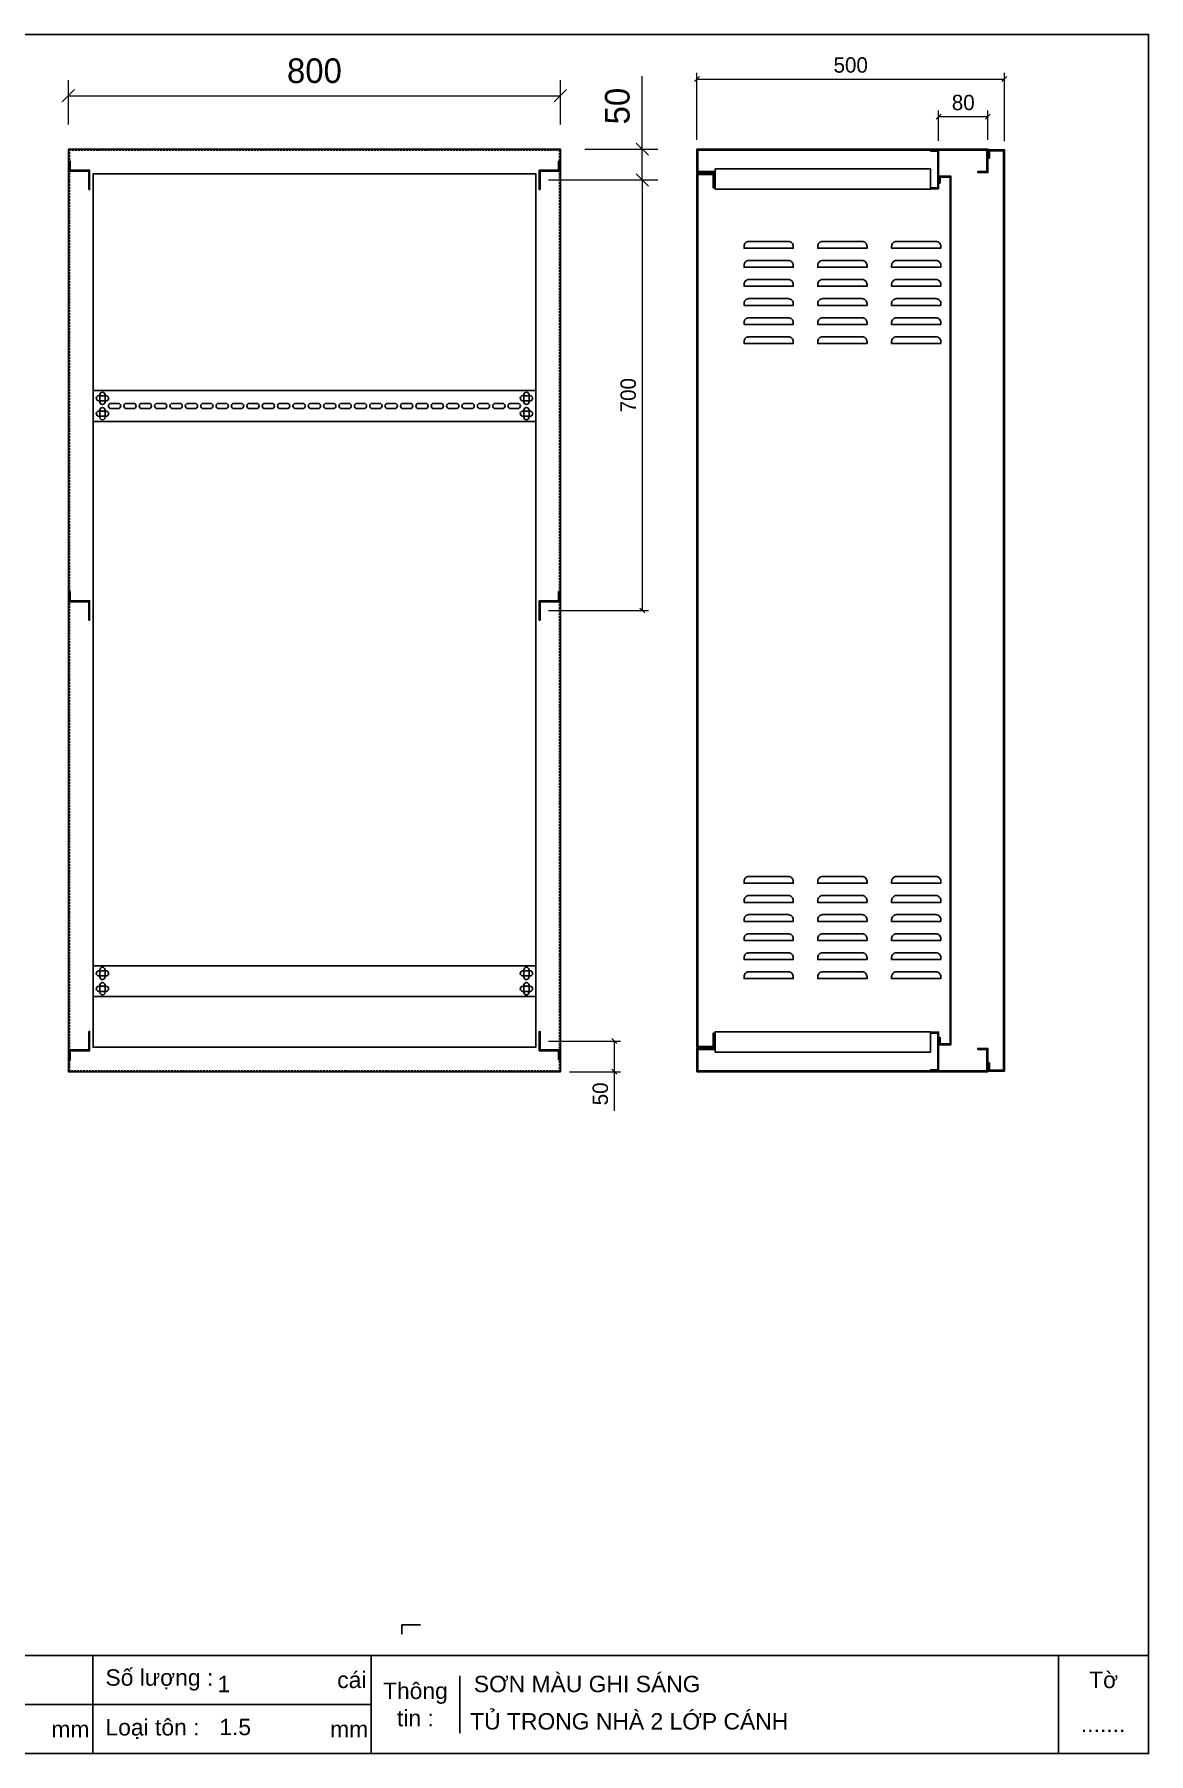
# Model space of a CAD drawing. Header units: millimetres. Extents: x 0 to 3953, y 0 to 2795.
# Drawn here: x 2141 to 3953, y 0 to 2795 of the extents above; entities that cross this region are included whole.
import ezdxf

# ---------------------------------------------------------------- set-up
doc = ezdxf.new("R2010")
doc.units = ezdxf.units.MM
doc.linetypes.add('HIDDEN2', pattern=[4.7625, 3.175, -1.5875])
doc.layers.add('CNC', color=7, linetype='Continuous')
doc.layers.add('DIM', color=253, linetype='Continuous')
doc.styles.add('Arial', font='arial.ttf')
doc.dimstyles.new('Dim-25', dxfattribs={"dimtxt": 25, "dimasz": 8, "dimexe": 10, "dimexo": 15, "dimgap": 10, "dimtad": 1, "dimdec": 0, "dimtxsty": 'Standard', "dimblk": 'OBLIQUE', "dimcen": 10, "dimclrd": 5, "dimclre": 5, "dimclrt": 3, "dimazin": 3, "dimtfac": 1, "dimtdec": 0, "dimtmove": 0, "dimatfit": 3, "dimldrblk": 'OBLIQUE', "dimlwd": 9, "dimlwe": 9})
doc.dimstyles.new('Dim-40', dxfattribs={"dimtxt": 40, "dimasz": 20, "dimexe": 25, "dimexo": 40, "dimgap": 20, "dimtad": 1, "dimdec": 0, "dimtxsty": 'Standard', "dimblk": 'OBLIQUE', "dimcen": 15, "dimclrd": 5, "dimclre": 5, "dimclrt": 3, "dimazin": 3, "dimtfac": 1, "dimtdec": 0, "dimtmove": 0, "dimatfit": 3, "dimldrblk": 'ARCHTICK', "dimlwd": 9, "dimlwe": 9})

# ---------------------------------------------------------------- blocks, each defined once
blk = doc.blocks.new('*D5')
at = {"color": 0, "linetype": 'ByBlock', "lineweight": -2}
for p, q in [((3222.6, 2726.4), (3214.6, 2718.4)), ((3714.6, 2718.4), (3722.6, 2726.4))]:
    blk.add_line(p, q, dxfattribs=at)
at = {"layer": 'Defpoints', "color": 0, "ltscale": 3, "transparency": 16777216}
for p in [(3718.6, 2722.4), (3218.6, 2608.5), (3718.6, 2606.5)]:
    blk.add_point(p, dxfattribs=at)
at = {"layer": 'DIM', "color": 5, "lineweight": 9, "ltscale": 3, "transparency": 16777216}
for p, q in [((3218.6, 2623.5), (3218.6, 2732.4)), ((3218.6, 2722.4), (3718.6, 2722.4)), ((3718.6, 2621.5), (3718.6, 2732.4))]:
    blk.add_line(p, q, dxfattribs=at)
at = {"layer": 'DIM', "color": 3, "ltscale": 3, "transparency": 16777216, "insert": (3468.6, 2745.2), "char_height": 25, "attachment_point": 5}
blk.add_mtext('500', dxfattribs=at)
blk = doc.blocks.new('_Oblique')
at = {"color": 0, "linetype": 'ByBlock', "lineweight": -2}
blk.add_line((-0.5, -0.5), (0.5, 0.5), dxfattribs=at)
blk = doc.blocks.new('*D7')
at = {"color": 0, "linetype": 'ByBlock', "lineweight": -2}
for p, q in [((3615.6, 2665.4), (3607.6, 2657.4)), ((3687.6, 2657.4), (3695.6, 2665.4))]:
    blk.add_line(p, q, dxfattribs=at)
at = {"layer": 'Defpoints', "color": 0, "transparency": 16777216}
for p in [(3691.6, 2661.4), (3611.6, 2607), (3691.6, 2608.5)]:
    blk.add_point(p, dxfattribs=at)
at = {"layer": 'DIM', "color": 5, "lineweight": 9, "transparency": 16777216}
for p, q in [((3611.6, 2622), (3611.6, 2671.4)), ((3611.6, 2661.4), (3691.6, 2661.4)), ((3691.6, 2623.5), (3691.6, 2671.4))]:
    blk.add_line(p, q, dxfattribs=at)
at = {"layer": 'DIM', "color": 3, "transparency": 16777216, "insert": (3651.6, 2684.2), "char_height": 25, "attachment_point": 5}
blk.add_mtext('80', dxfattribs=at)
blk = doc.blocks.new('KHUNG CHUẨN')
at = {"color": 7}
for p, q in [((19889.2, -28535.2), (16919.2, -28535.2)), ((18599.2, -28535.2), (18599.2, -28655.2)), ((18939.2, -28535.2), (18939.2, -28655.2)), ((19779.2, -28535.2), (19779.2, -28655.2)), ((19047.6, -28560.2), (19047.6, -28630.2)), ((18939.2, -28595.2), (16919.2, -28595.2))]:
    blk.add_line(p, q, dxfattribs=at)
blk.add_lwpolyline([(16919.2, -26555.2), (19889.2, -26555.2), (19889.2, -28655.2), (16919.2, -28655.2)], close=True, dxfattribs=at)
at = {"color": 2, "char_height": 20, "style": 'Arial'}
for s, insert, width, attachment_point in [('  Số lượng :', (18599.2, -28565.2), 917.634, 4), ('cái', (18897.9, -28565.2), 63.517, 4), ('Tờ', (19834.2, -28565.2), 110, 5), ('Thông\\Ptin :', (18993.4, -28595.2), 108.311, 5), ('mm', (18548.6, -28625.2), 73.831, 4), ('  Loại tôn :', (18599.2, -28625.2), 917.634, 4), ('mm', (18889.2, -28625.2), 917.634, 4)]:
    blk.add_mtext(s, dxfattribs=dict(at, insert=insert, width=width, attachment_point=attachment_point))
at = {"color": 3, "style": 'Arial'}
for tag, p in [('#01', (17055.6, -28580.1)), ('#02', (17431.4, -28580.1)), ('#03', (18030.6, -28580.1)), ('#08', (18751.7, -28580.1)), ('#10', (19064.8, -28580.1)), ('#04', (17024.8, -28634.6)), ('#05', (17308.5, -28633)), ('#06', (17632.7, -28633.7)), ('#07', (18002, -28634.7)), ('#09', (18753.8, -28632.6)), ('#11', (19060.3, -28625.7)), ('#12', (19806.5, -28628.9))]:
    blk.add_attdef(tag, p, '', height=20, dxfattribs=at)
blk = doc.blocks.new('*D9')
at = {"color": 0, "linetype": 'ByBlock', "lineweight": -2}
for p, q in [((3139.7, 2598.5), (3119.7, 2618.5)), ((3119.7, 2568.5), (3139.7, 2548.5))]:
    blk.add_line(p, q, dxfattribs=at)
at = {"layer": 'Defpoints', "color": 0, "transparency": 16777216}
for p in [(2996.5, 2608.5), (2962, 2558.5), (3129.7, 2558.5)]:
    blk.add_point(p, dxfattribs=at)
at = {"layer": 'DIM', "color": 5, "lineweight": 9, "transparency": 16777216}
for p, q in [((3129.7, 2608.5), (3129.7, 2727.1)), ((3036.5, 2608.5), (3154.7, 2608.5)), ((3129.7, 2558.5), (3129.7, 2608.5)), ((3002, 2558.5), (3154.7, 2558.5))]:
    blk.add_line(p, q, dxfattribs=at)
at = {"layer": 'DIM', "color": 3, "transparency": 16777216, "insert": (3089.3, 2678.5), "char_height": 40, "attachment_point": 5, "rotation": 90}
blk.add_mtext('50', dxfattribs=at)
blk = doc.blocks.new('_ArchTick')
at = {"color": 0, "const_width": 0.15}
blk.add_lwpolyline([(-0.5, -0.5), (0.5, 0.5)], dxfattribs=at)
blk = doc.blocks.new('*D10')
at = {"color": 0, "linetype": 'ByBlock', "lineweight": -2}
for p, q in [((2206.5, 2705.4), (2186.5, 2685.4)), ((2986.5, 2685.4), (3006.5, 2705.4))]:
    blk.add_line(p, q, dxfattribs=at)
at = {"layer": 'Defpoints', "color": 0, "transparency": 16777216}
for p in [(2996.5, 2695.4), (2196.5, 2608.5), (2996.5, 2608.5)]:
    blk.add_point(p, dxfattribs=at)
at = {"layer": 'DIM', "color": 5, "lineweight": 9, "transparency": 16777216}
for p, q in [((2196.5, 2648.5), (2196.5, 2720.4)), ((2996.5, 2648.5), (2996.5, 2720.4)), ((2196.5, 2695.4), (2996.5, 2695.4))]:
    blk.add_line(p, q, dxfattribs=at)
at = {"layer": 'DIM', "color": 3, "transparency": 16777216, "insert": (2596.5, 2735.8), "char_height": 40, "attachment_point": 5}
blk.add_mtext('800', dxfattribs=at)
blk = doc.blocks.new('ovan8.5x20')
at = {"layer": 'CNC', "color": 2, "lineweight": -3}
for p, q in [((5.7, 4.2), (-5.8, 4.2)), ((-5.8, -4.2), (5.7, -4.2))]:
    blk.add_line(p, q, dxfattribs=at)
for centre, start, end in [((-5.8, 0), 90, 270), ((5.7, 0), 270, 90)]:
    blk.add_arc(centre, 4.25, start, end, dxfattribs=at)
blk = doc.blocks.new('*D11')
at = {"color": 5, "lineweight": 9, "ltscale": 3, "transparency": 16777216}
for p, q in [((2977, 2558.5), (3139.7, 2558.5)), ((3129.7, 2558.5), (3129.7, 1858.5)), ((2977, 1858.5), (3139.7, 1858.5))]:
    blk.add_line(p, q, dxfattribs=at)
at = {"color": 0, "linetype": 'ByBlock', "lineweight": -2}
for p, q in [((3133.7, 2554.5), (3125.7, 2562.5)), ((3125.7, 1862.5), (3133.7, 1854.5))]:
    blk.add_line(p, q, dxfattribs=at)
at = {"layer": 'Defpoints', "color": 0, "ltscale": 3, "transparency": 16777216}
for p in [(2962, 2558.5), (2962, 1858.5), (3129.7, 1858.5)]:
    blk.add_point(p, dxfattribs=at)
at = {"color": 3, "ltscale": 3, "transparency": 16777216, "insert": (3106.9, 2208.5), "char_height": 25, "attachment_point": 5, "rotation": 90}
blk.add_mtext('700', dxfattribs=at)
blk = doc.blocks.new('*D12')
at = {"color": 5, "lineweight": 9, "ltscale": 3, "transparency": 16777216}
for p, q in [((2977, 1158.5), (3094.2, 1158.5)), ((3084.2, 1158.5), (3084.2, 1108.5)), ((3011.5, 1108.5), (3094.2, 1108.5)), ((3084.2, 1108.5), (3084.2, 1044.8))]:
    blk.add_line(p, q, dxfattribs=at)
at = {"color": 0, "linetype": 'ByBlock', "lineweight": -2}
for p, q in [((3088.2, 1154.5), (3080.2, 1162.5)), ((3080.2, 1112.5), (3088.2, 1104.5))]:
    blk.add_line(p, q, dxfattribs=at)
at = {"layer": 'Defpoints', "color": 0, "ltscale": 3, "transparency": 16777216}
for p in [(2962, 1158.5), (2996.5, 1108.5), (3084.2, 1108.5)]:
    blk.add_point(p, dxfattribs=at)
at = {"color": 3, "ltscale": 3, "transparency": 16777216, "insert": (3061.5, 1072.6), "char_height": 25, "attachment_point": 5, "rotation": 90}
blk.add_mtext('50', dxfattribs=at)
blk = doc.blocks.new('*D13')
at = {"color": 5, "lineweight": 9, "ltscale": 3, "transparency": 16777216}
for p, q in [((2977, 2558.5), (3139.7, 2558.5)), ((3129.7, 2558.5), (3129.7, 1858.5)), ((2977, 1858.5), (3139.7, 1858.5))]:
    blk.add_line(p, q, dxfattribs=at)
at = {"color": 0, "linetype": 'ByBlock', "lineweight": -2}
for p, q in [((3133.7, 2554.5), (3125.7, 2562.5)), ((3125.7, 1862.5), (3133.7, 1854.5))]:
    blk.add_line(p, q, dxfattribs=at)
at = {"layer": 'Defpoints', "color": 0, "ltscale": 3, "transparency": 16777216}
for p in [(2962, 2558.5), (2962, 1858.5), (3129.7, 1858.5)]:
    blk.add_point(p, dxfattribs=at)
at = {"color": 3, "ltscale": 3, "transparency": 16777216, "insert": (3106.9, 2208.5), "char_height": 25, "attachment_point": 5, "rotation": 90}
blk.add_mtext('700', dxfattribs=at)

msp = doc.modelspace()

# ---------------------------------------------------------------- linework, layer by layer
at = {"color": 7}
for q in [(2768.9, 209.2), (2738.9, 194.2)]:
    msp.add_line((2738.9, 209.2), q, dxfattribs=at)
for points in [[(2196.5, 2608.5), (2996.5, 2608.5), (2996.5, 1108.5), (2196.5, 1108.5)], [(3675.1, 2572), (3690.1, 2572), (3690.1, 2607), (3220.1, 2607), (3220.1, 2572), (3246.6, 2572), (3246.6, 2545.5), (3245.1, 2545.5), (3245.1, 2570.5), (3218.6, 2570.5), (3218.6, 2608.5), (3691.6, 2608.5), (3691.6, 2570.5), (3675.1, 2570.5)], [(3598.1, 2605.5), (3610.1, 2605.5), (3610.1, 2545.5), (3598.1, 2545.5), (3598.1, 2544), (3611.6, 2544), (3611.6, 2607), (3598.1, 2607)], [(3694.1, 2594), (3694.1, 2606), (3717.1, 2606), (3717.1, 1111), (3694.1, 1111), (3694.1, 1123), (3692.6, 1123), (3692.6, 1109.5), (3718.6, 1109.5), (3718.6, 2607.5), (3692.6, 2607.5), (3692.6, 2594)], [(3245.1, 2567.5), (3220.1, 2567.5), (3220.1, 1149.5), (3245.1, 1149.5), (3245.1, 1148), (3218.6, 1148), (3218.6, 2569), (3245.1, 2569)], [(3675.1, 1145), (3690.1, 1145), (3690.1, 1110), (3220.1, 1110), (3220.1, 1145), (3246.6, 1145), (3246.6, 1171.5), (3245.1, 1171.5), (3245.1, 1146.5), (3218.6, 1146.5), (3218.6, 1108.5), (3691.6, 1108.5), (3691.6, 1146.5), (3675.1, 1146.5)], [(3598.1, 1111.5), (3610.1, 1111.5), (3610.1, 1171.5), (3598.1, 1171.5), (3598.1, 1173), (3611.6, 1173), (3611.6, 1110), (3598.1, 1110)]]:
    msp.add_lwpolyline(points, close=True)
at = {"linetype": 'HIDDEN2'}
msp.add_lwpolyline([(2198, 2607), (2995, 2607), (2995, 1110), (2198, 1110)], close=True, dxfattribs=at)
at = {"color": 33}
for points in [[(2229.5, 2542.7), (2229.5, 2572.7), (2198, 2572.7), (2198, 2589.2), (2199.5, 2589.2), (2199.5, 2574.2), (2231, 2574.2), (2231, 2542.7)], [(2963.5, 2542.7), (2963.5, 2572.7), (2995, 2572.7), (2995, 2589.2), (2993.5, 2589.2), (2993.5, 2574.2), (2962, 2574.2), (2962, 2542.7)], [(2229.5, 1842.7), (2229.5, 1872.7), (2198, 1872.7), (2198, 1889.2), (2199.5, 1889.2), (2199.5, 1874.2), (2231, 1874.2), (2231, 1842.7)], [(2963.5, 1842.7), (2963.5, 1872.7), (2995, 1872.7), (2995, 1889.2), (2993.5, 1889.2), (2993.5, 1874.2), (2962, 1874.2), (2962, 1842.7)], [(2229.5, 1174.2), (2229.5, 1144.2), (2198, 1144.2), (2198, 1127.7), (2199.5, 1127.7), (2199.5, 1142.7), (2231, 1142.7), (2231, 1174.2)], [(2963.5, 1174.2), (2963.5, 1144.2), (2995, 1144.2), (2995, 1127.7), (2993.5, 1127.7), (2993.5, 1142.7), (2962, 1142.7), (2962, 1174.2)]]:
    msp.add_lwpolyline(points, close=True, dxfattribs=at)
at = {"color": 8}
for points in [[(3248.1, 2576.5), (3248.1, 2543.5), (3598.1, 2543.5), (3598.1, 2576.5)], [(2236.5, 2216), (2956.5, 2216), (2956.5, 2166), (2236.5, 2166)], [(2236.5, 1231), (2956.5, 1231), (2956.5, 1281), (2236.5, 1281)], [(3248.1, 1140.5), (3248.1, 1173.5), (3598.1, 1173.5), (3598.1, 1140.5)]]:
    msp.add_lwpolyline(points, close=True, dxfattribs=at)
at = {"color": 4}
msp.add_lwpolyline([(2236.5, 2568.5), (2956.5, 2568.5), (2956.5, 1148.5), (2236.5, 1148.5)], close=True, dxfattribs=at)
at = {"color": 6}
msp.add_lwpolyline([(3614.1, 2553), (3614.1, 2563), (3630.1, 2563), (3630.1, 1154), (3614.1, 1154), (3614.1, 1164), (3612.6, 1164), (3612.6, 1152.5), (3631.6, 1152.5), (3631.6, 2564.5), (3612.6, 2564.5), (3612.6, 2553)], close=True, dxfattribs=at)
at = {"color": 2}
for points in [[(3367.1, 2458.5), (3303.1, 2458.5, 0.414214), (3295.1, 2450.5), (3295.1, 2447.5), (3375.1, 2447.5), (3375.1, 2450.5, 0.414214)], [(3487.1, 2458.5), (3423.1, 2458.5, 0.414214), (3415.1, 2450.5), (3415.1, 2447.5), (3495.1, 2447.5), (3495.1, 2450.5, 0.414214)], [(3607.1, 2458.5), (3543.1, 2458.5, 0.414214), (3535.1, 2450.5), (3535.1, 2447.5), (3615.1, 2447.5), (3615.1, 2450.5, 0.414214)], [(3367.1, 2427.5), (3303.1, 2427.5, 0.414214), (3295.1, 2419.5), (3295.1, 2416.5), (3375.1, 2416.5), (3375.1, 2419.5, 0.414214)], [(3487.1, 2427.5), (3423.1, 2427.5, 0.414214), (3415.1, 2419.5), (3415.1, 2416.5), (3495.1, 2416.5), (3495.1, 2419.5, 0.414214)], [(3607.1, 2427.5), (3543.1, 2427.5, 0.414214), (3535.1, 2419.5), (3535.1, 2416.5), (3615.1, 2416.5), (3615.1, 2419.5, 0.414214)], [(3367.1, 2396.5), (3303.1, 2396.5, 0.414214), (3295.1, 2388.5), (3295.1, 2385.5), (3375.1, 2385.5), (3375.1, 2388.5, 0.414214)], [(3487.1, 2396.5), (3423.1, 2396.5, 0.414214), (3415.1, 2388.5), (3415.1, 2385.5), (3495.1, 2385.5), (3495.1, 2388.5, 0.414214)], [(3607.1, 2396.5), (3543.1, 2396.5, 0.414214), (3535.1, 2388.5), (3535.1, 2385.5), (3615.1, 2385.5), (3615.1, 2388.5, 0.414214)], [(3367.1, 2365.5), (3303.1, 2365.5, 0.414214), (3295.1, 2357.5), (3295.1, 2354.5), (3375.1, 2354.5), (3375.1, 2357.5, 0.414214)], [(3487.1, 2365.5), (3423.1, 2365.5, 0.414214), (3415.1, 2357.5), (3415.1, 2354.5), (3495.1, 2354.5), (3495.1, 2357.5, 0.414214)], [(3607.1, 2365.5), (3543.1, 2365.5, 0.414214), (3535.1, 2357.5), (3535.1, 2354.5), (3615.1, 2354.5), (3615.1, 2357.5, 0.414214)], [(3367.1, 2334.5), (3303.1, 2334.5, 0.414214), (3295.1, 2326.5), (3295.1, 2323.5), (3375.1, 2323.5), (3375.1, 2326.5, 0.414214)], [(3487.1, 2334.5), (3423.1, 2334.5, 0.414214), (3415.1, 2326.5), (3415.1, 2323.5), (3495.1, 2323.5), (3495.1, 2326.5, 0.414214)], [(3607.1, 2334.5), (3543.1, 2334.5, 0.414214), (3535.1, 2326.5), (3535.1, 2323.5), (3615.1, 2323.5), (3615.1, 2326.5, 0.414214)], [(3367.1, 2303.5), (3303.1, 2303.5, 0.414214), (3295.1, 2295.5), (3295.1, 2292.5), (3375.1, 2292.5), (3375.1, 2295.5, 0.414214)], [(3487.1, 2303.5), (3423.1, 2303.5, 0.414214), (3415.1, 2295.5), (3415.1, 2292.5), (3495.1, 2292.5), (3495.1, 2295.5, 0.414214)], [(3607.1, 2303.5), (3543.1, 2303.5, 0.414214), (3535.1, 2295.5), (3535.1, 2292.5), (3615.1, 2292.5), (3615.1, 2295.5, 0.414214)], [(3367.1, 1426), (3303.1, 1426, 0.414214), (3295.1, 1418), (3295.1, 1415), (3375.1, 1415), (3375.1, 1418, 0.414214)], [(3487.1, 1426), (3423.1, 1426, 0.414214), (3415.1, 1418), (3415.1, 1415), (3495.1, 1415), (3495.1, 1418, 0.414214)], [(3607.1, 1426), (3543.1, 1426, 0.414214), (3535.1, 1418), (3535.1, 1415), (3615.1, 1415), (3615.1, 1418, 0.414214)], [(3367.1, 1395), (3303.1, 1395, 0.414214), (3295.1, 1387), (3295.1, 1384), (3375.1, 1384), (3375.1, 1387, 0.414214)], [(3487.1, 1395), (3423.1, 1395, 0.414214), (3415.1, 1387), (3415.1, 1384), (3495.1, 1384), (3495.1, 1387, 0.414214)], [(3607.1, 1395), (3543.1, 1395, 0.414214), (3535.1, 1387), (3535.1, 1384), (3615.1, 1384), (3615.1, 1387, 0.414214)], [(3367.1, 1364), (3303.1, 1364, 0.414214), (3295.1, 1356), (3295.1, 1353), (3375.1, 1353), (3375.1, 1356, 0.414214)], [(3487.1, 1364), (3423.1, 1364, 0.414214), (3415.1, 1356), (3415.1, 1353), (3495.1, 1353), (3495.1, 1356, 0.414214)], [(3607.1, 1364), (3543.1, 1364, 0.414214), (3535.1, 1356), (3535.1, 1353), (3615.1, 1353), (3615.1, 1356, 0.414214)], [(3367.1, 1333), (3303.1, 1333, 0.414214), (3295.1, 1325), (3295.1, 1322), (3375.1, 1322), (3375.1, 1325, 0.414214)], [(3487.1, 1333), (3423.1, 1333, 0.414214), (3415.1, 1325), (3415.1, 1322), (3495.1, 1322), (3495.1, 1325, 0.414214)], [(3607.1, 1333), (3543.1, 1333, 0.414214), (3535.1, 1325), (3535.1, 1322), (3615.1, 1322), (3615.1, 1325, 0.414214)], [(3367.1, 1302), (3303.1, 1302, 0.414214), (3295.1, 1294), (3295.1, 1291), (3375.1, 1291), (3375.1, 1294, 0.414214)], [(3487.1, 1302), (3423.1, 1302, 0.414214), (3415.1, 1294), (3415.1, 1291), (3495.1, 1291), (3495.1, 1294, 0.414214)], [(3607.1, 1302), (3543.1, 1302, 0.414214), (3535.1, 1294), (3535.1, 1291), (3615.1, 1291), (3615.1, 1294, 0.414214)], [(3367.1, 1271), (3303.1, 1271, 0.414214), (3295.1, 1263), (3295.1, 1260), (3375.1, 1260), (3375.1, 1263, 0.414214)], [(3487.1, 1271), (3423.1, 1271, 0.414214), (3415.1, 1263), (3415.1, 1260), (3495.1, 1260), (3495.1, 1263, 0.414214)], [(3607.1, 1271), (3543.1, 1271, 0.414214), (3535.1, 1263), (3535.1, 1260), (3615.1, 1260), (3615.1, 1263, 0.414214)]]:
    msp.add_lwpolyline(points, format="xyb", close=True, dxfattribs=at)

# ---------------------------------------------------------------- block references
at = {"color": 3}
ref = msp.add_blockref('KHUNG CHUẨN', (-22519.5, 38140), dxfattribs=dict(at, xscale=1.331000000005587, yscale=1.331000000005587, zscale=1.331000000005587))
ref.add_attrib('#08', '1', (2439, 99.9), dxfattribs={"color": 3, "height": 26.6, "style": 'Arial'})
ref.add_attrib('#09', '1.5', (2441.8, 30), dxfattribs={"color": 3, "height": 26.62, "style": 'Arial'})
ref.add_attrib('#10', 'SƠN MÀU GHI SÁNG', (2855.7, 99.9), dxfattribs={"color": 3, "height": 26.62, "style": 'Arial'})
ref.add_attrib('#11', 'TỦ TRONG NHÀ 2 LỚP CÁNH', (2849.7, 39.2), dxfattribs={"color": 3, "height": 26.62, "style": 'Arial'})
ref.add_attrib('#12', '.......', (3842.9, 34.9), dxfattribs={"color": 3, "height": 26.62, "style": 'Arial'})
at = {"layer": 'CNC', "lineweight": -3, "xscale": -1}
for p, rotation in [((2251.8, 2203.5), 270), ((2251.8, 2203.5), 180), ((2596.5, 2191), 180), ((2621.5, 2191), 180), ((2646.5, 2191), 180), ((2671.5, 2191), 180), ((2696.5, 2191), 180), ((2721.5, 2191), 180), ((2746.5, 2191), 180), ((2771.5, 2191), 180), ((2796.5, 2191), 180), ((2821.5, 2191), 180), ((2846.5, 2191), 180), ((2871.5, 2191), 180), ((2896.5, 2191), 180), ((2921.5, 2191), 180), ((2941.3, 2178.5), 90), ((2251.8, 1268.5), 180), ((2251.8, 1268.5), 270), ((2941.3, 1243.5), 90)]:
    msp.add_blockref('ovan8.5x20', p, dxfattribs=dict(at, rotation=rotation))
at = {"layer": 'CNC', "lineweight": -3}
for p, rotation in [((2941.3, 2203.5), 90), ((2251.8, 2178.5), 270), ((2271.5, 2191), 180), ((2296.5, 2191), 180), ((2321.5, 2191), 180), ((2346.5, 2191), 180), ((2371.5, 2191), 180), ((2396.5, 2191), 180), ((2421.5, 2191), 180), ((2446.5, 2191), 180), ((2471.5, 2191), 180), ((2496.5, 2191), 180), ((2521.5, 2191), 180), ((2546.5, 2191), 180), ((2571.5, 2191), 180), ((2941.3, 2203.5), 180), ((2941.3, 1268.5), 180), ((2941.3, 1268.5), 90), ((2251.8, 1243.5), 270)]:
    msp.add_blockref('ovan8.5x20', p, dxfattribs=dict(at, rotation=rotation))
for p in [(2251.8, 2178.5), (2251.8, 1243.5)]:
    msp.add_blockref('ovan8.5x20', p, dxfattribs=at)
at = {"layer": 'CNC', "lineweight": -3, "xscale": -1}
for p in [(2941.3, 2178.5), (2941.3, 1243.5)]:
    msp.add_blockref('ovan8.5x20', p, dxfattribs=at)

# ---------------------------------------------------------------- dimensions: what is measured, and where the dimension line sits
at = {"ltscale": 3}
for base, p1, p2, picture, middle in [((3129.7, 1858.5), (2962, 2558.5), (2962, 1858.5), '*D11', (3106.9, 2208.5)), ((3129.7, 1858.5), (2962, 1158.5), (2962, 1858.5), '*D13', (3106.9, 1508.5)), ((3084.2, 1108.5), (2962, 1158.5), (2996.5, 1108.5), '*D12', (3061.5, 1072.6))]:
    dim = msp.add_linear_dim(base=base, p1=p1, p2=p2, angle=90, dimstyle='Dim-25', dxfattribs=at)
    dim.commit()
    dim.dimension.update_dxf_attribs({"geometry": picture, "text_midpoint": middle})
at = {"layer": 'DIM', "color": 2}
dim = msp.add_linear_dim(base=(2996.5, 2695.4), p1=(2196.5, 2608.5), p2=(2996.5, 2608.5), dimstyle='Dim-40', dxfattribs=at)
dim.commit()
dim.dimension.update_dxf_attribs({"geometry": '*D10', "text_midpoint": (2596.5, 2735.8)})
at = {"layer": 'DIM', "color": 7, "ltscale": 3}
dim = msp.add_linear_dim(base=(3718.6, 2722.4), p1=(3218.6, 2608.5), p2=(3718.6, 2606.5), dimstyle='Dim-25', dxfattribs=at)
dim.commit()
dim.dimension.update_dxf_attribs({"geometry": '*D5', "text_midpoint": (3468.6, 2745.2)})
at = {"layer": 'DIM'}
dim = msp.add_linear_dim(base=(3129.7, 2558.5), p1=(2996.5, 2608.5), p2=(2962, 2558.5), angle=90, dimstyle='Dim-40', dxfattribs=at)
dim.commit()
dim.dimension.update_dxf_attribs({"geometry": '*D9', "text_midpoint": (3129.7, 2678.5), "dimtype": 160})
dim = msp.add_linear_dim(base=(3691.6, 2661.4), p1=(3611.6, 2607), p2=(3691.6, 2608.5), dimstyle='Dim-25', dxfattribs=at)
dim.commit()
dim.dimension.update_dxf_attribs({"geometry": '*D7', "text_midpoint": (3651.6, 2684.2)})

doc.saveas('drawing.dxf')
